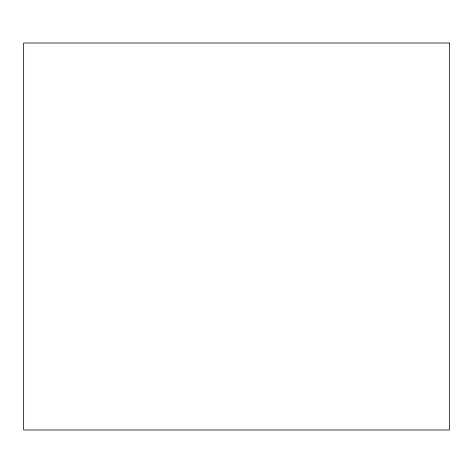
<?xml version="1.0" encoding="UTF-8"?>
<svg xmlns="http://www.w3.org/2000/svg" width="473" height="473" viewBox="0 0 473 473"><rect width="100%" height="100%" fill="white"/><g stroke="black" fill="none" stroke-linecap="round" stroke-linejoin="round"><path stroke-width="0.71" d="M449.35 43.002L23.65 43.002L23.65 429.998L449.35 429.998L449.35 43.002"/></g></svg>
